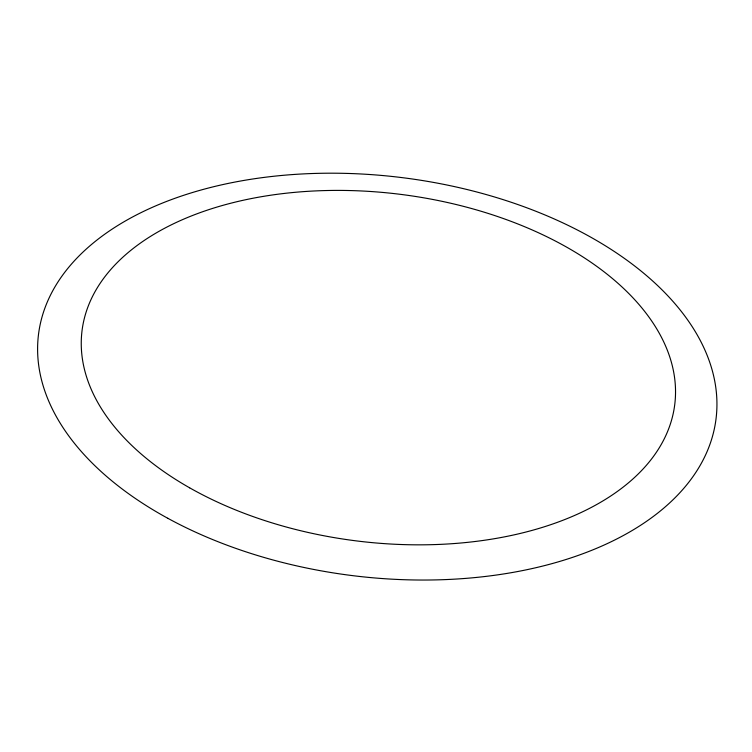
<?xml version="1.0" encoding="UTF-8"?>
<svg xmlns="http://www.w3.org/2000/svg" width="752" height="752" viewBox="0 0 752 752"><rect width="100%" height="100%" fill="white"/><g stroke="black" fill="none" stroke-linecap="round" stroke-linejoin="round"><path stroke-width="1.13" d="M167.79 518.278A341.389 200.54 7.1 0 0 713.573 432.221A341.389 200.54 7.1 0 0 250.454 179.352A341.389 200.54 7.1 0 0 167.79 518.278M189.626 487.813A298.647 174.671 7.1 0 0 671.508 420.312A298.647 174.671 7.1 0 0 274.038 194.74A298.647 174.671 7.1 0 0 189.626 487.813"/></g></svg>
